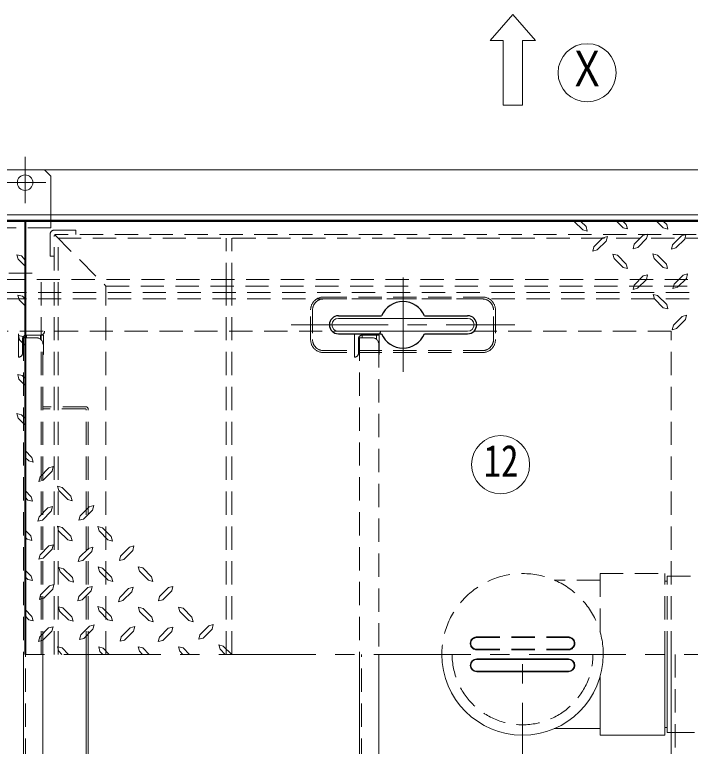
# Model space of a CAD drawing. Units: millimetres at full size, sheet at 1:15; details may follow other scales. Extents: x -3184 to 2891, y -2037 to 2178.
# Drawn here: x -1730 to -1207, y 1142 to 1708 of the extents above; entities that cross this region are included whole.
import ezdxf
from ezdxf.enums import TextEntityAlignment as Align

# ---------------------------------------------------------------- set-up
doc = ezdxf.new("R2010")
doc.units = ezdxf.units.MM
doc.header["$LTSCALE"] = 15
doc.linetypes.add('CHAIN1', pattern=[8, 5, -1, 1, -1])
doc.linetypes.add('DASHED1', pattern=[1.8, 1.2, -0.6])
doc.layers.add('0-0', color=4, linetype='Continuous', lineweight=9)
doc.styles.add('ＭＳ ゴシック', font='')
doc.styles.get('ＭＳ ゴシック').set_extended_font_data('MS Gothic')

msp = doc.modelspace()

# ---------------------------------------------------------------- linework, layer by layer
at = {"layer": '0-0', "color": 7, "lineweight": 18}
for p, q in [((-1344.2, 1707.87), (-1361.7, 1687.87)), ((-1344.2, 1707.87), (-1326.7, 1687.87)), ((-1361.7, 1687.87), (-1351.7, 1687.87)), ((-1351.7, 1687.87), (-1351.7, 1637.87)), ((-1336.7, 1687.87), (-1336.7, 1637.87)), ((-1336.7, 1687.87), (-1326.7, 1687.87)), ((-1351.7, 1637.87), (-1336.7, 1637.87)), ((-1131.7, 1552.87), (-2311.7, 1552.87)), ((-1135.7, 1548.87), (-2307.7, 1548.87)), ((-1479.2, 1472.87), (-1379.2, 1472.87)), ((-1479.2, 1462.87), (-1379.2, 1462.87)), ((-1722.95, 967.87), (-1722.95, 1212.87)), ((-1707.95, 1212.87), (-1707.95, 972.87)), ((-1462.95, 967.87), (-1462.95, 1212.87)), ((-1447.95, 972.87), (-1447.95, 1212.87)), ((-1221.7, 1212.87), (-1221.7, 962.87)), ((-1372.2, 1208.87), (-1301.2, 1208.87)), ((-1372.2, 1199.87), (-1301.2, 1199.87))]:
    msp.add_line(p, q, dxfattribs=at)
at = {"layer": '0-0', "linetype": 'CHAIN1'}
for p, q in [((-1721.7, 1597.87), (-1721.7, 1561.87)), ((-1737.7, 1577.87), (-1705.7, 1577.87)), ((-1429.2, 1504.37), (-1429.2, 1431.37)), ((-1515.7, 1467.87), (-1342.7, 1467.87)), ((-2771.7, 1212.87), (-696.7, 1212.87)), ((-1336.7, 1100.37), (-1336.7, 1212.87))]:
    msp.add_line(p, q, dxfattribs=at)
at = {"layer": '0-0'}
for p, q in [((-2296.7, 1587.87), (-1146.7, 1587.87)), ((-1701.7, 1582.87), (-1706.7, 1587.87)), ((-1701.7, 1582.87), (-1701.7, 1552.87)), ((-1296.71, 1547.87), (-1290.1, 1541.42)), ((-1291.52, 1547.87), (-1287.58, 1543.93)), ((-1263.85, 1547.87), (-1258.93, 1542.95)), ((-1258.82, 1547.87), (-1256.41, 1545.46)), ((-1232.68, 1547.87), (-1227.76, 1542.95)), ((-1227.54, 1547.87), (-1225.13, 1545.46)), ((-1286.6, 1540.43), (-1290.1, 1541.42)), ((-1287.58, 1543.93), (-1286.6, 1540.43)), ((-1255.43, 1542.07), (-1258.93, 1542.95)), ((-1256.41, 1545.46), (-1255.43, 1542.07)), ((-1224.26, 1541.96), (-1227.76, 1542.95)), ((-1225.13, 1545.46), (-1224.26, 1541.96)), ((-1281.46, 1528.29), (-1274.46, 1535.29)), ((-1247.55, 1527.64), (-1240.77, 1534.53)), ((-1220.54, 1529.82), (-1213.65, 1536.82)), ((-1278.83, 1525.78), (-1271.94, 1532.67)), ((-1250.18, 1530.15), (-1251.05, 1526.76)), ((-1220.54, 1529.82), (-1221.52, 1526.43)), ((-1218.02, 1527.31), (-1211.13, 1534.2)), ((-1281.46, 1528.29), (-1282.33, 1524.9)), ((-1278.83, 1525.78), (-1282.33, 1524.9)), ((-1247.55, 1527.64), (-1251.05, 1526.76)), ((-1218.02, 1527.31), (-1221.52, 1526.43)), ((-1727.01, 1518.56), (-1727.99, 1522.06)), ((-1724.49, 1521.18), (-1727.99, 1522.06)), ((-1727.01, 1518.56), (-1721.7, 1513.25)), ((-1724.49, 1521.18), (-1721.7, 1517.99)), ((-1265.82, 1519.1), (-1266.69, 1522.6)), ((-1263.3, 1521.73), (-1266.69, 1522.6)), ((-1265.82, 1519.1), (-1258.93, 1512.21)), ((-1263.3, 1521.73), (-1256.41, 1514.73)), ((-1234.87, 1519.21), (-1235.74, 1522.71)), ((-1232.35, 1521.73), (-1235.74, 1522.71)), ((-1234.87, 1519.21), (-1227.98, 1512.32)), ((-1232.35, 1521.73), (-1225.35, 1514.84)), ((-1255.43, 1511.34), (-1258.93, 1512.21)), ((-1256.41, 1514.73), (-1255.43, 1511.34)), ((-1224.48, 1511.45), (-1227.98, 1512.32)), ((-1225.35, 1514.84), (-1224.48, 1511.45)), ((-1243.29, 1505.65), (-1239.9, 1506.53)), ((-1239.9, 1506.53), (-1240.77, 1503.03)), ((-1219.33, 1499.42), (-1212.44, 1506.31)), ((-1212.44, 1506.31), (-1209.05, 1507.29)), ((-1209.05, 1507.29), (-1209.93, 1503.79)), ((-1250.18, 1498.65), (-1243.29, 1505.65)), ((-1247.66, 1496.14), (-1240.77, 1503.03)), ((-1216.82, 1496.9), (-1209.93, 1503.79)), ((-1250.18, 1498.65), (-1251.16, 1495.26)), ((-1247.66, 1496.14), (-1251.16, 1495.26)), ((-1219.33, 1499.42), (-1220.32, 1495.92)), ((-1216.82, 1496.9), (-1220.32, 1495.92)), ((-1726.35, 1487.28), (-1727.33, 1490.78)), ((-1723.83, 1489.9), (-1727.33, 1490.78)), ((-1723.83, 1489.9), (-1721.7, 1487.77)), ((-1232.13, 1490.45), (-1235.52, 1491.43)), ((-1234.65, 1487.93), (-1235.52, 1491.43)), ((-1232.13, 1490.45), (-1225.13, 1483.56)), ((-1726.35, 1487.28), (-1721.7, 1482.63)), ((-1234.65, 1487.93), (-1227.76, 1481.04)), ((-1225.13, 1483.56), (-1224.26, 1480.17)), ((-1224.26, 1480.17), (-1227.76, 1481.04)), ((-1219.99, 1467.48), (-1220.98, 1463.98)), ((-1217.48, 1464.96), (-1210.58, 1471.85)), ((-1217.48, 1464.96), (-1220.98, 1463.98)), ((-1723.4, 1458.84), (-1726.9, 1459.71)), ((-1726.02, 1456.21), (-1726.9, 1459.71)), ((-1726.02, 1456.21), (-1721.7, 1451.89)), ((-1723.4, 1458.84), (-1721.7, 1457.14)), ((-1723.94, 1428.54), (-1727.44, 1429.42)), ((-1726.46, 1425.92), (-1727.44, 1429.42)), ((-1723.94, 1428.54), (-1721.7, 1426.3)), ((-1726.46, 1425.92), (-1721.7, 1420.97)), ((-1724.49, 1398.24), (-1727.99, 1399.12)), ((-1727.01, 1395.62), (-1727.99, 1399.12)), ((-1727.01, 1395.62), (-1721.7, 1390.1)), ((-1724.49, 1398.24), (-1721.7, 1395.46)), ((-1716.4, 1365.12), (-1721.7, 1370.64)), ((-1718.91, 1362.49), (-1721.7, 1365.28)), ((-1716.4, 1365.12), (-1715.41, 1361.62)), ((-1718.91, 1362.49), (-1715.41, 1361.62)), ((-1703.38, 1357.14), (-1710.16, 1350.24)), ((-1700.76, 1354.62), (-1707.65, 1347.73)), ((-1703.38, 1357.14), (-1699.88, 1358.12)), ((-1700.76, 1354.62), (-1699.88, 1358.12)), ((-1711.15, 1346.74), (-1710.16, 1350.24)), ((-1707.65, 1347.73), (-1711.15, 1346.74)), ((-1696.6, 1343.03), (-1693.1, 1342.04)), ((-1695.62, 1339.53), (-1696.6, 1343.03)), ((-1686.21, 1335.26), (-1693.1, 1342.04)), ((-1716.94, 1334.82), (-1721.7, 1339.77)), ((-1688.73, 1332.64), (-1695.62, 1339.53)), ((-1719.46, 1332.2), (-1721.7, 1334.44)), ((-1719.46, 1332.2), (-1715.96, 1331.32)), ((-1716.94, 1334.82), (-1715.96, 1331.32)), ((-1688.73, 1332.64), (-1685.23, 1331.76)), ((-1686.21, 1335.26), (-1685.23, 1331.76)), ((-1704.04, 1326.29), (-1710.82, 1319.4)), ((-1704.04, 1326.29), (-1700.54, 1327.17)), ((-1701.41, 1323.78), (-1700.54, 1327.17)), ((-1672.1, 1326.95), (-1678.99, 1320.06)), ((-1672.1, 1326.95), (-1668.6, 1327.93)), ((-1669.58, 1324.43), (-1668.6, 1327.93)), ((-1711.8, 1315.9), (-1710.82, 1319.4)), ((-1701.41, 1323.78), (-1708.3, 1316.78)), ((-1669.58, 1324.43), (-1676.48, 1317.54)), ((-1708.3, 1316.78), (-1711.8, 1315.9)), ((-1717.38, 1304.53), (-1721.7, 1308.85)), ((-1696.6, 1311.96), (-1693.1, 1311.09)), ((-1695.73, 1308.57), (-1696.6, 1311.96)), ((-1688.73, 1301.57), (-1695.73, 1308.57)), ((-1686.21, 1304.2), (-1693.1, 1311.09)), ((-1665.32, 1311.85), (-1661.82, 1310.87)), ((-1664.44, 1308.35), (-1665.32, 1311.85)), ((-1657.55, 1301.46), (-1664.44, 1308.35)), ((-1655.04, 1303.98), (-1661.82, 1310.87)), ((-1720.01, 1301.9), (-1721.7, 1303.6)), ((-1717.38, 1304.53), (-1716.51, 1301.03)), ((-1686.21, 1304.2), (-1685.33, 1300.7)), ((-1655.04, 1303.98), (-1654.05, 1300.48)), ((-1720.01, 1301.9), (-1716.51, 1301.03)), ((-1703.38, 1296.87), (-1710.16, 1289.98)), ((-1703.38, 1296.87), (-1699.88, 1297.74)), ((-1700.76, 1294.35), (-1699.88, 1297.74)), ((-1688.73, 1301.57), (-1685.33, 1300.7)), ((-1657.55, 1301.46), (-1654.05, 1300.48)), ((-1640.93, 1295.78), (-1637.43, 1296.76)), ((-1638.41, 1293.26), (-1637.43, 1296.76)), ((-1700.76, 1294.35), (-1707.65, 1287.35)), ((-1672.65, 1294.9), (-1679.54, 1288.01)), ((-1670.13, 1292.39), (-1677.02, 1285.49)), ((-1672.65, 1294.9), (-1669.15, 1295.89)), ((-1670.13, 1292.39), (-1669.15, 1295.89)), ((-1640.93, 1295.78), (-1647.82, 1288.89)), ((-1711.15, 1286.48), (-1710.16, 1289.98)), ((-1707.65, 1287.35), (-1711.15, 1286.48)), ((-1695.51, 1280.14), (-1692.01, 1279.15)), ((-1694.63, 1276.64), (-1695.51, 1280.14)), ((-1665.21, 1280.57), (-1661.71, 1279.59)), ((-1664.23, 1277.07), (-1665.21, 1280.57)), ((-1634.15, 1280.57), (-1630.65, 1279.7)), ((-1633.27, 1277.18), (-1634.15, 1280.57)), ((-1623.76, 1272.81), (-1630.65, 1279.7)), ((-1717.05, 1273.46), (-1721.7, 1278.11)), ((-1687.63, 1269.74), (-1694.63, 1276.64)), ((-1685.12, 1272.26), (-1692.01, 1279.15)), ((-1657.33, 1270.18), (-1664.23, 1277.07)), ((-1654.82, 1272.7), (-1661.71, 1279.59)), ((-1626.27, 1270.29), (-1633.27, 1277.18)), ((-1719.57, 1270.84), (-1721.7, 1272.97)), ((-1719.57, 1270.84), (-1716.07, 1269.96)), ((-1717.05, 1273.46), (-1716.07, 1269.96)), ((-1687.63, 1269.74), (-1684.24, 1268.76)), ((-1685.12, 1272.26), (-1684.24, 1268.76)), ((-1657.33, 1270.18), (-1653.83, 1269.2)), ((-1654.82, 1272.7), (-1653.83, 1269.2)), ((-1626.27, 1270.29), (-1622.88, 1269.31)), ((-1623.76, 1272.81), (-1622.88, 1269.31)), ((-1702.83, 1265.81), (-1709.73, 1258.92)), ((-1700.32, 1263.29), (-1707.21, 1256.4)), ((-1702.83, 1265.81), (-1699.33, 1266.79)), ((-1700.32, 1263.29), (-1699.33, 1266.79)), ((-1673.19, 1264.6), (-1679.98, 1257.71)), ((-1673.19, 1264.6), (-1669.69, 1265.48)), ((-1670.57, 1262.09), (-1669.69, 1265.48)), ((-1641.58, 1263.84), (-1648.48, 1256.95)), ((-1641.58, 1263.84), (-1638.08, 1264.82)), ((-1639.07, 1261.32), (-1638.08, 1264.82)), ((-1610.74, 1264.6), (-1617.63, 1257.71)), ((-1610.74, 1264.6), (-1607.24, 1265.48)), ((-1608.23, 1262.09), (-1607.24, 1265.48)), ((-1680.96, 1254.21), (-1679.98, 1257.71)), ((-1670.57, 1262.09), (-1677.46, 1255.09)), ((-1639.07, 1261.32), (-1645.96, 1254.43)), ((-1618.51, 1254.21), (-1617.63, 1257.71)), ((-1608.23, 1262.09), (-1615.12, 1255.09)), ((-1677.46, 1255.09), (-1680.96, 1254.21)), ((-1649.35, 1253.45), (-1648.48, 1256.95)), ((-1645.96, 1254.43), (-1649.35, 1253.45)), ((-1615.12, 1255.09), (-1618.51, 1254.21)), ((-1716.4, 1242.18), (-1721.7, 1247.49)), ((-1695.94, 1249.73), (-1692.44, 1248.85)), ((-1694.96, 1246.34), (-1695.94, 1249.73)), ((-1688.07, 1239.45), (-1694.96, 1246.34)), ((-1685.55, 1241.96), (-1692.44, 1248.85)), ((-1665.32, 1249.95), (-1661.82, 1248.96)), ((-1664.44, 1246.45), (-1665.32, 1249.95)), ((-1657.55, 1239.56), (-1664.44, 1246.45)), ((-1655.04, 1242.18), (-1661.82, 1248.96)), ((-1633.93, 1249.29), (-1630.43, 1248.42)), ((-1633.05, 1245.9), (-1633.93, 1249.29)), ((-1626.05, 1239.01), (-1633.05, 1245.9)), ((-1623.54, 1241.53), (-1630.43, 1248.42)), ((-1602.98, 1249.4), (-1599.48, 1248.53)), ((-1601.99, 1246.01), (-1602.98, 1249.4)), ((-1595.1, 1239.01), (-1601.99, 1246.01)), ((-1592.58, 1241.64), (-1599.48, 1248.53)), ((-1718.91, 1239.56), (-1721.7, 1242.74)), ((-1716.4, 1242.18), (-1715.41, 1238.68)), ((-1685.55, 1241.96), (-1684.57, 1238.46)), ((-1655.04, 1242.18), (-1654.05, 1238.68)), ((-1623.54, 1241.53), (-1622.66, 1238.03)), ((-1592.58, 1241.64), (-1591.71, 1238.14)), ((-1718.91, 1239.56), (-1715.41, 1238.68)), ((-1688.07, 1239.45), (-1684.57, 1238.46)), ((-1671.77, 1234.74), (-1678.66, 1227.85)), ((-1671.77, 1234.74), (-1668.27, 1235.62)), ((-1669.15, 1232.23), (-1668.27, 1235.62)), ((-1657.55, 1239.56), (-1654.05, 1238.68)), ((-1626.05, 1239.01), (-1622.66, 1238.03)), ((-1595.1, 1239.01), (-1591.71, 1238.14)), ((-1579.57, 1234.96), (-1586.46, 1228.07)), ((-1579.57, 1234.96), (-1576.07, 1235.84)), ((-1576.94, 1232.45), (-1576.07, 1235.84)), ((-1703.49, 1233.32), (-1710.38, 1226.43)), ((-1700.98, 1230.81), (-1707.87, 1223.81)), ((-1703.49, 1233.32), (-1699.99, 1234.2)), ((-1700.98, 1230.81), (-1699.99, 1234.2)), ((-1669.15, 1232.23), (-1676.15, 1225.23)), ((-1640.38, 1233.43), (-1647.27, 1226.54)), ((-1637.87, 1230.92), (-1644.76, 1223.92)), ((-1640.38, 1233.43), (-1636.88, 1234.31)), ((-1637.87, 1230.92), (-1636.88, 1234.31)), ((-1610.85, 1233.1), (-1617.63, 1226.21)), ((-1610.85, 1233.1), (-1607.35, 1233.98)), ((-1608.23, 1230.59), (-1607.35, 1233.98)), ((-1576.94, 1232.45), (-1583.94, 1225.45)), ((-1711.37, 1222.93), (-1710.38, 1226.43)), ((-1707.87, 1223.81), (-1711.37, 1222.93)), ((-1679.54, 1224.35), (-1678.66, 1227.85)), ((-1676.15, 1225.23), (-1679.54, 1224.35)), ((-1696.6, 1218.78), (-1693.1, 1217.79)), ((-1695.62, 1215.28), (-1696.6, 1218.78)), ((-1688.18, 1212.87), (-1693.1, 1217.79)), ((-1664.66, 1218.56), (-1661.16, 1217.68)), ((-1663.79, 1215.17), (-1664.66, 1218.56)), ((-1656.54, 1212.87), (-1661.16, 1217.68)), ((-1634.15, 1218.78), (-1630.65, 1217.79)), ((-1633.27, 1215.28), (-1634.15, 1218.78)), ((-1625.73, 1212.87), (-1630.65, 1217.79)), ((-1602.98, 1218.67), (-1599.48, 1217.79)), ((-1601.99, 1215.28), (-1602.98, 1218.67)), ((-1594.55, 1212.87), (-1599.48, 1217.79)), ((-1571.8, 1220.31), (-1568.3, 1219.32)), ((-1570.82, 1216.81), (-1571.8, 1220.31)), ((-1561.69, 1212.87), (-1568.3, 1219.32)), ((-1693.21, 1212.87), (-1695.62, 1215.28)), ((-1674.45, 1212.87), (-1674.45, 1023.62)), ((-1672.95, 1212.87), (-1672.95, 1022.87)), ((-1661.49, 1212.87), (-1663.79, 1215.17)), ((-1630.87, 1212.87), (-1633.27, 1215.28)), ((-1599.58, 1212.87), (-1601.99, 1215.28)), ((-1566.88, 1212.87), (-1570.82, 1216.81)), ((-1226.7, 1212.87), (-1226.7, 1150.37)), ((-1224.7, 1212.87), (-1224.7, 1152.37)), ((-1372.2, 1209.37), (-1301.2, 1209.37)), ((-1372.2, 1199.37), (-1301.2, 1199.37)), ((-1276.7, 1155.37), (-1312.21, 1155.37)), ((-1226.7, 1156.27), (-1224.7, 1156.27)), ((-1224.7, 1152.37), (-1221.7, 1152.37))]:
    msp.add_line(p, q, dxfattribs=at)
at = {"layer": '0-0', "linetype": 'DASHED1'}
for p, q in [((-1701.7, 1552.87), (-1701.7, 1542.87)), ((-1701.7, 1542.87), (-1741.7, 1542.87)), ((-1699.2, 1541.07), (-1682.4, 1541.07)), ((-1682.4, 1541.07), (-1682.4, 1537.87)), ((-1702.4, 1537.87), (-1702.4, 1521.07)), ((-1696.2, 1534.87), (-1149.7, 1534.87)), ((-1696.2, 1212.87), (-1696.2, 1534.87)), ((-1566.2, 1497.87), (-1566.2, 1534.87)), ((-1561.7, 1497.87), (-1561.7, 1534.87)), ((-1699.2, 1521.07), (-1702.4, 1521.07)), ((-1181.7, 1502.87), (-2261.7, 1502.87)), ((-2251.7, 1492.87), (-1191.7, 1492.87)), ((-2251.7, 1487.87), (-1191.7, 1487.87)), ((-1221.7, 1462.87), (-2221.7, 1462.87)), ((-1726.7, 1442.87), (-1726.7, 1462.87)), ((-1466.7, 1442.87), (-1466.7, 1462.87)), ((-1221.7, 1212.87), (-1221.7, 1462.87)), ((-1723.7, 1456.87), (-1723.7, 1445.87)), ((-1722.95, 1457.87), (-1722.95, 1212.87)), ((-1712.95, 1457.87), (-1722.95, 1457.87)), ((-1709.7, 1459.87), (-1709.7, 1456.67)), ((-1707.58, 1459.87), (-1707.58, 1444.87)), ((-1463.7, 1456.87), (-1463.7, 1445.87)), ((-1462.95, 1457.87), (-1462.95, 1212.87)), ((-1452.95, 1457.87), (-1462.95, 1457.87)), ((-1449.7, 1459.87), (-1449.7, 1456.67)), ((-1447.58, 1459.87), (-1447.58, 1444.87)), ((-1707.95, 1212.87), (-1707.95, 1452.87)), ((-1447.95, 1452.87), (-1447.95, 1212.87)), ((-1707.95, 1444.87), (-1707.58, 1444.87)), ((-1447.95, 1444.87), (-1447.58, 1444.87)), ((-1674.45, 1404.37), (-1707.95, 1404.37)), ((-1675.2, 1402.87), (-1707.95, 1402.87)), ((-1674.45, 1212.87), (-1674.45, 1402.12)), ((-1672.95, 1212.87), (-1672.95, 1402.87)), ((-1226.7, 1212.87), (-1226.7, 1275.37)), ((-1276.7, 1270.37), (-1312.21, 1270.37)), ((-1226.7, 1269.47), (-1224.7, 1269.47)), ((-1372.2, 1226.37), (-1301.2, 1226.37)), ((-1372.2, 1225.87), (-1301.2, 1225.87)), ((-1721.45, 967.87), (-1721.45, 1212.87)), ((-1461.45, 967.87), (-1461.45, 1212.87)), ((-1372.2, 1216.87), (-1301.2, 1216.87)), ((-1372.2, 1216.37), (-1301.2, 1216.37)), ((-1218.7, 1212.87), (-1218.7, 959.87)), ((-1221.7, 1152.37), (-1140.7, 1152.37))]:
    msp.add_line(p, q, dxfattribs=at)
at = {"layer": '0-0', "color": 5, "lineweight": 25}
for p, q in [((-1136.7, 1547.87), (-2306.7, 1547.87)), ((-1479.2, 1474.87), (-1445.79, 1474.87)), ((-1412.62, 1474.87), (-1379.2, 1474.87)), ((-1479.2, 1460.87), (-1445.79, 1460.87)), ((-1412.62, 1460.87), (-1379.2, 1460.87))]:
    msp.add_line(p, q, dxfattribs=at)
at = {"layer": '0-0', "color": 1, "lineweight": 40}
msp.add_line((-1721.7, 1547.87), (-1721.7, 1212.87), dxfattribs=at)
at = {"layer": '0-0', "color": 7, "linetype": 'DASHED1', "lineweight": 18}
for p, q in [((-1699.2, 1212.87), (-1699.2, 1536.27)), ((-1698.73, 1537.4), (-1659.2, 1497.87)), ((-1148.3, 1537.87), (-1697.6, 1537.87)), ((-1734.2, 1507.87), (-1709.2, 1507.87)), ((-1709.2, 1212.87), (-1709.2, 1507.87)), ((-1659.2, 1497.87), (-1186.7, 1497.87)), ((-1659.2, 1212.87), (-1659.2, 1497.87)), ((-1566.2, 1212.87), (-1566.2, 1497.87)), ((-1561.7, 1212.87), (-1561.7, 1497.87)), ((-1490.7, 1489.37), (-1367.7, 1489.37)), ((-1490.7, 1487.87), (-1367.7, 1487.87)), ((-1500.7, 1456.37), (-1500.7, 1479.37)), ((-1499.2, 1479.37), (-1499.2, 1456.37)), ((-1359.2, 1456.37), (-1359.2, 1479.37)), ((-1357.7, 1479.37), (-1357.7, 1456.37)), ((-1490.7, 1447.87), (-1367.7, 1447.87)), ((-1490.7, 1446.37), (-1367.7, 1446.37))]:
    msp.add_line(p, q, dxfattribs=at)
at = {"layer": '0-0'}
for points in [[(-1274.46, 1535.29), (-1271.07, 1536.17), (-1271.94, 1532.67)], [(-1250.18, 1530.15), (-1243.29, 1537.15), (-1239.79, 1538.03), (-1240.77, 1534.53)], [(-1213.65, 1536.82), (-1210.26, 1537.7), (-1211.13, 1534.2)], [(-1219.99, 1467.48), (-1213.1, 1474.37), (-1209.71, 1475.35), (-1210.58, 1471.85)], [(-1676.48, 1317.54), (-1679.98, 1316.67), (-1678.99, 1320.06)], [(-1638.41, 1293.26), (-1645.3, 1286.37), (-1648.69, 1285.39), (-1647.82, 1288.89)], [(-1677.02, 1285.49), (-1680.52, 1284.62), (-1679.54, 1288.01)], [(-1707.21, 1256.4), (-1710.6, 1255.42), (-1709.73, 1258.92)], [(-1608.23, 1230.59), (-1615.12, 1223.59), (-1618.62, 1222.71), (-1617.63, 1226.21)], [(-1644.76, 1223.92), (-1648.15, 1223.04), (-1647.27, 1226.54)], [(-1583.94, 1225.45), (-1587.33, 1224.57), (-1586.46, 1228.07)], [(-1276.7, 1195.37), (-1276.7, 1150.37), (-1226.7, 1150.37)]]:
    msp.add_lwpolyline(points, dxfattribs=at)
at = {"layer": '0-0', "linetype": 'DASHED1'}
for points in [[(-1720.7, 1457.87), (-1720.7, 1459.87), (-1707.58, 1459.87)], [(-1460.7, 1457.87), (-1460.7, 1459.87), (-1447.58, 1459.87)], [(-1276.7, 1230.37), (-1276.7, 1275.37), (-1226.7, 1275.37)], [(-1224.7, 1212.87), (-1224.7, 1273.37), (-1140.7, 1273.37), (-1140.7, 1152.37)]]:
    msp.add_lwpolyline(points, dxfattribs=at)
at = {"layer": '0-0', "color": 7, "lineweight": 18}
for centre in [(-1286.7, 1662.87), (-1353.69, 1359.7)]:
    msp.add_circle(centre, 22.5, dxfattribs=at)
at = {"layer": '0-0'}
msp.add_circle((-1721.7, 1577.87), 6, dxfattribs=at)
at = {"layer": '0-0', "linetype": 'DASHED1'}
for centre, radius, start, end in [((-1699.2, 1537.87), 3.2, 90, 180), ((-1709.7, 1462.87), 3, 270, 0), ((-1449.7, 1462.87), 3, 270, 0), ((-1720.7, 1456.87), 3, 90, 180), ((-1712.95, 1452.87), 5, 0, 90), ((-1460.7, 1456.87), 3, 90, 180), ((-1452.95, 1452.87), 5, 0, 90), ((-1726.7, 1445.87), 3, 270, 0), ((-1466.7, 1445.87), 3, 270, 0), ((-1674.45, 1402.87), 1.5, 0, 90), ((-1675.2, 1402.12), 0.75, 0, 90), ((-1336.7, 1212.87), 62.5, 0, 180), ((-1372.2, 1221.37), 5, 90, 270), ((-1372.2, 1221.37), 4.5, 90, 270), ((-1301.2, 1221.37), 5, 270, 90), ((-1301.2, 1221.37), 4.5, 270, 90), ((-1336.7, 1212.87), 54.5, 180, 0)]:
    msp.add_arc(centre, radius, start, end, dxfattribs=at)
at = {"layer": '0-0', "color": 7, "linetype": 'DASHED1', "lineweight": 18}
for centre, radius, start, end in [((-1697.6, 1536.27), 1.6, 90, 180), ((-1490.7, 1479.37), 10, 90, 180), ((-1367.7, 1479.37), 10, 0, 90), ((-1490.7, 1479.37), 8.5, 90, 180), ((-1367.7, 1479.37), 8.5, 0, 90), ((-1490.7, 1456.37), 10, 180, 270), ((-1490.7, 1456.37), 8.5, 180, 270), ((-1367.7, 1456.37), 10, 270, 0), ((-1367.7, 1456.37), 8.5, 270, 0)]:
    msp.add_arc(centre, radius, start, end, dxfattribs=at)
at = {"layer": '0-0', "color": 5, "lineweight": 25}
for centre, radius, start, end in [((-1429.2, 1467.87), 18, 22.8854, 157.1146), ((-1479.2, 1467.87), 7, 90, 270), ((-1379.2, 1467.87), 7, 270, 90), ((-1429.2, 1467.87), 18, 202.8854, 337.1146)]:
    msp.add_arc(centre, radius, start, end, dxfattribs=at)
at = {"layer": '0-0', "color": 7, "lineweight": 18}
for centre, radius, start, end in [((-1479.2, 1467.87), 5, 90, 270), ((-1379.2, 1467.87), 5, 270, 90), ((-1336.7, 1212.87), 62.5, 180, 0), ((-1372.2, 1204.37), 4.5, 90, 270), ((-1301.2, 1204.37), 4.5, 270, 90)]:
    msp.add_arc(centre, radius, start, end, dxfattribs=at)
at = {"layer": '0-0'}
for centre, start, end in [((-1372.2, 1204.37), 90, 270), ((-1301.2, 1204.37), 270, 90)]:
    msp.add_arc(centre, 5, start, end, dxfattribs=at)

# ---------------------------------------------------------------- texts
at = {"layer": '0-0', "color": 7, "style": 'ＭＳ ゴシック', "width": 0.8}
for s, height, p in [('Ｘ', 27.49, (-1301.7, 1644.12)), ('12', 24.74, (-1366.81, 1342.82))]:
    msp.add_text(s, height=height, dxfattribs=at).set_placement(p, align=Align.BOTTOM_LEFT)

doc.saveas('drawing.dxf')
